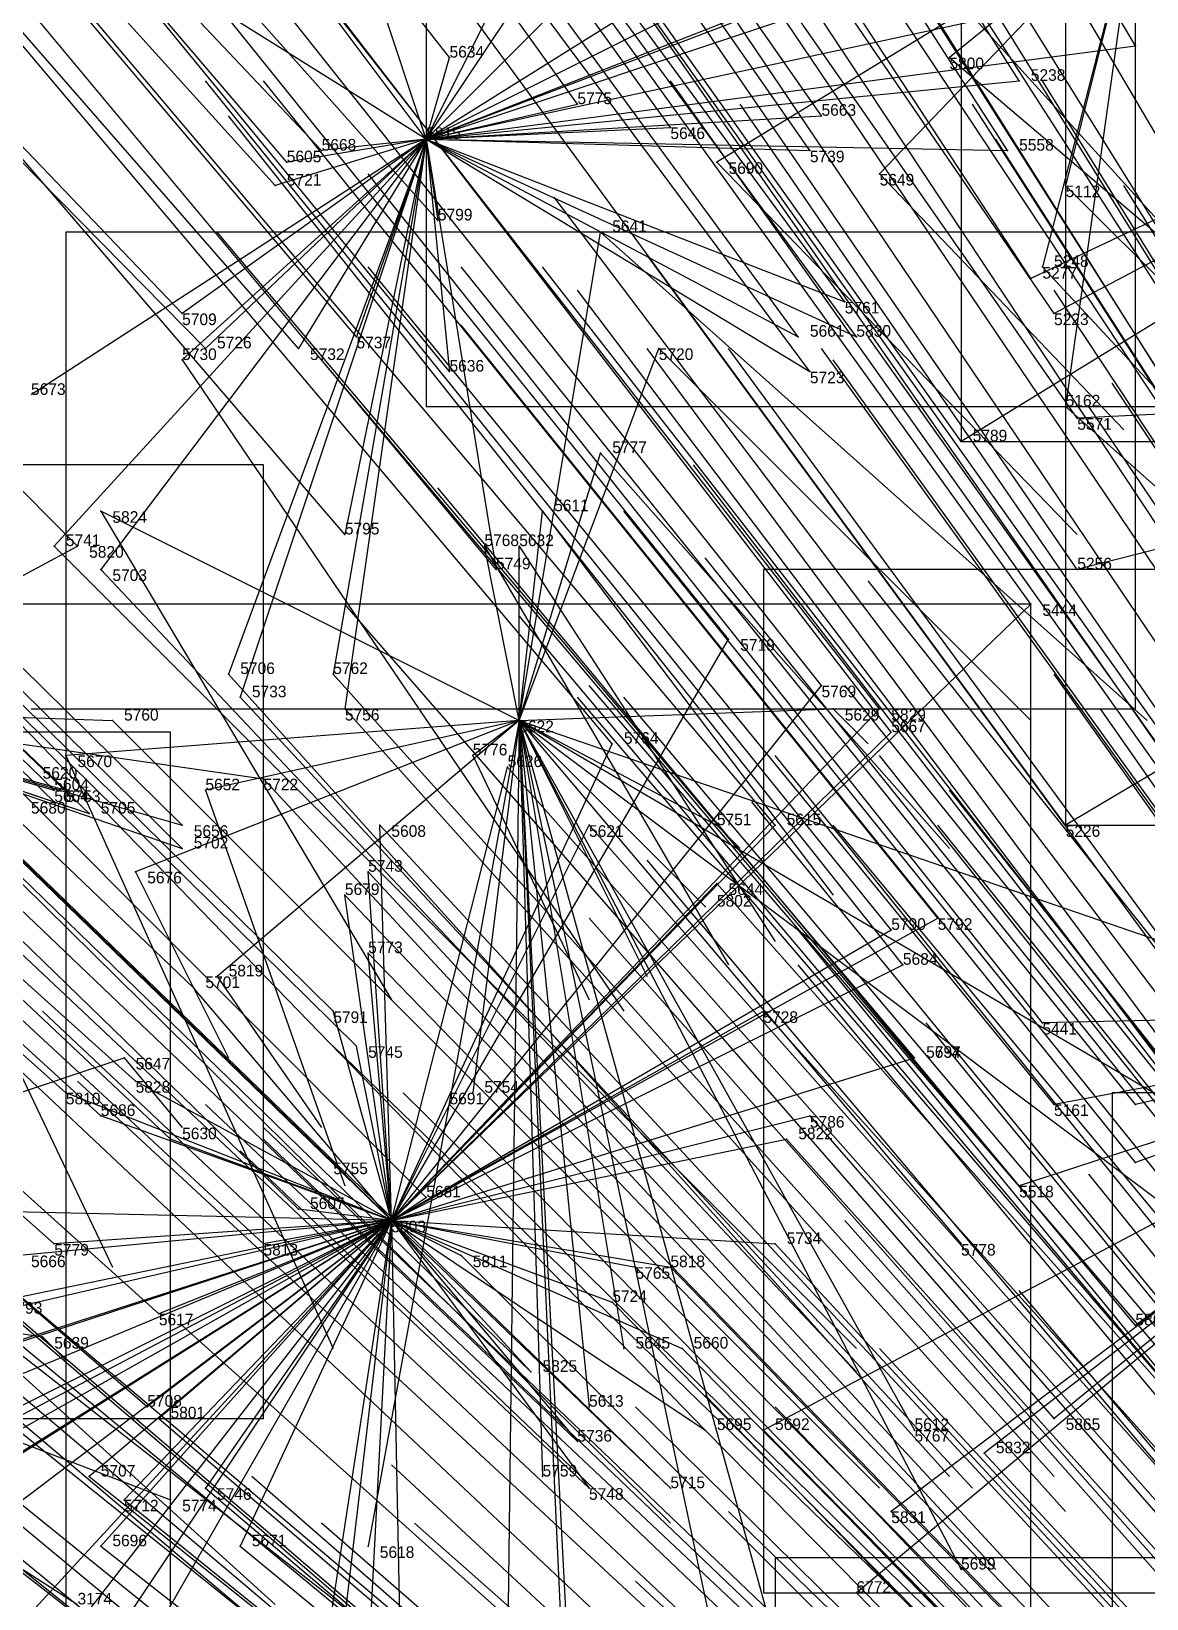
# Model space of a CAD drawing. Extents: x -0.5 to 0.59, y -0.5 to 0.59.
# Drawn here: x -0.329 to -0.233, y 0.2555 to 0.3903 of the extents above; entities that cross this region are included whole.
import ezdxf

# ---------------------------------------------------------------- set-up
doc = ezdxf.new("R2010")
doc.units = 0
for name, color, linetype in [('Clients', 3, 'CONTINUOUS'), ('Facilities', 3, 'CONTINUOUS'), ('Facilities_lines', 3, 'CONTINUOUS'), ('Min_max_boxes', 1, 'CONTINUOUS'), ('Normals', 1, 'CONTINUOUS'), ('Source_points', 5, 'CONTINUOUS'), ('Text', 3, 'CONTINUOUS')]:
    doc.layers.add(name, color=color, linetype=linetype)

msp = doc.modelspace()

# ---------------------------------------------------------------- linework, layer by layer
at = {"layer": 'Clients', "color": 5}
for p in [(-0.234, 0.389, -1.135), (-0.293, 0.388, -1.216), (-0.25, 0.388, -1.25), (-0.244, 0.386, -1.141), (-0.282, 0.384, -1.192), (-0.261, 0.383, -1.159), (-0.274, 0.382, -1.175), (-0.307, 0.379, -1.22), (-0.304, 0.38, -1.218), (-0.27, 0.379, -1.25), (-0.262, 0.38, -1.154), (-0.245, 0.38, -1.13), (-0.256, 0.378, -1.25), (-0.308, 0.377, -1.217), (-0.24, 0.377, -1.25), (-0.294, 0.374, -1.19), (-0.28, 0.373, -1.25), (-0.242, 0.37, -1.25), (-0.243, 0.369, -1.105), (-0.259, 0.367, -1.123), (-0.316, 0.366, -1.209), (-0.241, 0.366, -1.095), (-0.301, 0.364, -1.181), (-0.263, 0.364, -1.123), (-0.258, 0.364, -1.116), (-0.314, 0.363, -1.2), (-0.306, 0.363, -1.186), (-0.275, 0.363, -1.25), (-0.316, 0.362, -1.25), (-0.293, 0.361, -1.163), (-0.262, 0.361, -1.115), (-0.24, 0.358, -1.25), (-0.239, 0.357, -1.074), (-0.249, 0.355, -1.085), (-0.28, 0.354, -1.25), (-0.323, 0.349, -1.25), (-0.285, 0.349, -1.25), (-0.302, 0.347, -1.152), (-0.327, 0.346, -1.19), (-0.325, 0.346, -1.186), (-0.29, 0.346, -1.25), (-0.287, 0.346, -1.25), (-0.323, 0.344, -1.179), (-0.289, 0.344, -1.125), (-0.239, 0.344, -1.048), (-0.243, 0.341, -1.046), (-0.269, 0.338, -1.079), (-0.312, 0.335, -1.145), (-0.303, 0.335, -1.13), (-0.311, 0.333, -1.139), (-0.261, 0.334, -1.059), (-0.302, 0.332, -1.123), (-0.26, 0.332, -1.25), (-0.256, 0.332, -1.047), (-0.322, 0.331, -1.155), (-0.279, 0.329, -1.079), (-0.255, 0.33, -1.044), (-0.326, 0.328, -1.25), (-0.291, 0.328, -1.25), (-0.288, 0.327, -1.091), (-0.327, 0.325, -1.154), (-0.326, 0.325, -1.151), (-0.314, 0.325, -1.25), (-0.309, 0.326, -1.123), (-0.327, 0.324, -1.152), (-0.324, 0.323, -1.144), (-0.316, 0.322, -1.127), (-0.299, 0.322, -1.098), (-0.281, 0.322, -1.068), (-0.27, 0.322, -1.25), (-0.265, 0.322, -1.042), (-0.24, 0.322, -1.004), (-0.316, 0.32, -1.125), (-0.32, 0.318, -1.25), (-0.3, 0.318, -1.093), (-0.27, 0.317, -1.041), (-0.302, 0.316, -1.094), (-0.271, 0.315, -1.25), (-0.251, 0.314, -1.005), (-0.255, 0.313, -1.01), (-0.3, 0.311, -1.082), (-0.254, 0.31, -1.003), (-0.313, 0.309, -1.25), (-0.315, 0.308, -1.101), (-0.303, 0.306, -1.077), (-0.266, 0.306, -1.014), (-0.242, 0.305, -0.974), (-0.321, 0.302, -1.25), (-0.301, 0.303, -1.067), (-0.253, 0.302, -0.985), (-0.253, 0.302, -0.985), (-0.32, 0.3, -1.096), (-0.326, 0.299, -1.106), (-0.293, 0.298, -1.046), (-0.291, 0.299, -1.25), (-0.241, 0.298, -0.958), (-0.234, 0.298, -0.946), (-0.323, 0.297, -1.098), (-0.262, 0.297, -0.991), (-0.317, 0.295, -1.083), (-0.264, 0.295, -0.99), (-0.303, 0.293, -1.054), (-0.234, 0.293, -0.937), (-0.295, 0.29, -1.035), (-0.244, 0.291, -0.95), (-0.306, 0.289, -1.052), (-0.327, 0.286, -1.086), (-0.309, 0.286, -1.053), (-0.265, 0.286, -0.975), (-0.249, 0.286, -1.25), (-0.292, 0.285, -1.019), (-0.277, 0.284, -0.992), (-0.274, 0.284, -0.987), (-0.279, 0.281, -0.991), (-0.318, 0.28, -1.059), (-0.234, 0.279, -0.912), (-0.328, 0.278, -1.25), (-0.278, 0.277, -1.25), (-0.273, 0.277, -0.972), (-0.286, 0.275, -0.992), (-0.319, 0.272, -1.049), (-0.318, 0.271, -1.045), (-0.281, 0.272, -1.25), (-0.241, 0.271, -0.906), (-0.271, 0.27, -0.956), (-0.266, 0.27, -0.947), (-0.253, 0.27, -1.25), (-0.253, 0.27, -1.25), (-0.282, 0.269, -0.975), (-0.247, 0.268, -0.912), (-0.324, 0.266, -1.047), (-0.285, 0.266, -1.25), (-0.314, 0.265, -1.026), (-0.281, 0.265, -0.966), (-0.274, 0.265, -0.954), (-0.321, 0.264, -1.039), (-0.317, 0.264, -1.25), (-0.255, 0.263, -0.916), (-0.323, 0.26, -1.037), (-0.311, 0.26, -1.014), (-0.3, 0.26, -1.25), (-0.249, 0.258, -1.25), (-0.258, 0.256, -0.909)]:
    msp.add_point(p, dxfattribs=at)
at = {"layer": 'Facilities', "color": 3}
for p in [(-0.295, 0.381, -1.205), (-0.287, 0.331, -1.25), (-0.298, 0.288, -1.036)]:
    msp.add_point(p, dxfattribs=at)
at = {"layer": 'Facilities_lines', "color": 3}
for p, q in [((-0.295, 0.381, -1.205), (-0.255, 0.406, -1.199)), ((-0.295, 0.381, -1.205), (-0.239, 0.403, -1.173)), ((-0.169, 0.404, -1.095), (-0.249, 0.355, -1.085)), ((-0.169, 0.404, -1.095), (-0.243, 0.369, -1.105)), ((-0.169, 0.404, -1.095), (-0.241, 0.366, -1.095)), ((-0.234, 0.401, -1.25), (-0.27, 0.379, -1.25)), ((-0.234, 0.401, -1.25), (-0.256, 0.378, -1.25)), ((-0.234, 0.401, -1.25), (-0.25, 0.388, -1.25)), ((-0.234, 0.401, -1.25), (-0.242, 0.37, -1.25)), ((-0.234, 0.401, -1.25), (-0.24, 0.377, -1.25)), ((-0.234, 0.401, -1.25), (-0.24, 0.358, -1.25)), ((-0.295, 0.381, -1.205), (-0.277, 0.399, -1.213)), ((-0.295, 0.381, -1.205), (-0.253, 0.397, -1.177)), ((-0.295, 0.381, -1.205), (-0.285, 0.396, -1.219)), ((-0.295, 0.381, -1.205), (-0.281, 0.395, -1.213)), ((-0.295, 0.381, -1.205), (-0.299, 0.393, -1.234)), ((-0.295, 0.381, -1.205), (-0.289, 0.393, -1.22)), ((-0.295, 0.381, -1.205), (-0.311, 0.391, -1.249)), ((-0.295, 0.381, -1.205), (-0.273, 0.392, -1.193)), ((-0.295, 0.381, -1.205), (-0.244, 0.392, -1.154)), ((-0.295, 0.381, -1.205), (-0.262, 0.392, -1.179)), ((-0.295, 0.381, -1.205), (-0.234, 0.389, -1.135)), ((-0.295, 0.381, -1.205), (-0.293, 0.388, -1.216)), ((-0.295, 0.381, -1.205), (-0.244, 0.386, -1.141)), ((-0.295, 0.381, -1.205), (-0.282, 0.384, -1.192)), ((-0.295, 0.381, -1.205), (-0.261, 0.383, -1.159)), ((-0.295, 0.381, -1.205), (-0.274, 0.382, -1.175)), ((-0.295, 0.381, -1.205), (-0.329, 0.359, -1.218)), ((-0.295, 0.381, -1.205), (-0.327, 0.346, -1.19)), ((-0.295, 0.381, -1.205), (-0.323, 0.344, -1.179)), ((-0.295, 0.381, -1.205), (-0.316, 0.362, -1.25)), ((-0.295, 0.381, -1.205), (-0.316, 0.366, -1.209)), ((-0.295, 0.381, -1.205), (-0.314, 0.363, -1.2)), ((-0.295, 0.381, -1.205), (-0.312, 0.335, -1.145)), ((-0.295, 0.381, -1.205), (-0.311, 0.333, -1.139)), ((-0.295, 0.381, -1.205), (-0.308, 0.377, -1.217)), ((-0.295, 0.381, -1.205), (-0.307, 0.379, -1.22)), ((-0.295, 0.381, -1.205), (-0.306, 0.363, -1.186)), ((-0.295, 0.381, -1.205), (-0.304, 0.38, -1.218)), ((-0.295, 0.381, -1.205), (-0.303, 0.335, -1.13)), ((-0.295, 0.381, -1.205), (-0.302, 0.332, -1.123)), ((-0.295, 0.381, -1.205), (-0.302, 0.347, -1.152)), ((-0.295, 0.381, -1.205), (-0.301, 0.364, -1.181)), ((-0.295, 0.381, -1.205), (-0.293, 0.361, -1.163)), ((-0.295, 0.381, -1.205), (-0.263, 0.364, -1.123)), ((-0.295, 0.381, -1.205), (-0.262, 0.361, -1.115)), ((-0.295, 0.381, -1.205), (-0.262, 0.38, -1.154)), ((-0.295, 0.381, -1.205), (-0.289, 0.344, -1.125)), ((-0.295, 0.381, -1.205), (-0.259, 0.367, -1.123)), ((-0.295, 0.381, -1.205), (-0.245, 0.38, -1.13)), ((-0.295, 0.381, -1.205), (-0.294, 0.374, -1.19)), ((-0.295, 0.381, -1.205), (-0.258, 0.364, -1.116)), ((-0.287, 0.331, -1.25), (-0.28, 0.373, -1.25)), ((-0.287, 0.331, -1.25), (-0.275, 0.363, -1.25)), ((-0.176, 0.36, -1.003), (-0.24, 0.322, -1.004)), ((-0.176, 0.36, -1.003), (-0.239, 0.344, -1.048)), ((-0.176, 0.36, -1.003), (-0.239, 0.357, -1.074)), ((-0.287, 0.331, -1.25), (-0.28, 0.354, -1.25)), ((-0.287, 0.331, -1.25), (-0.323, 0.349, -1.25)), ((-0.287, 0.331, -1.25), (-0.285, 0.349, -1.25)), ((-0.351, 0.332, -1.207), (-0.325, 0.346, -1.186)), ((-0.287, 0.331, -1.25), (-0.29, 0.346, -1.25)), ((-0.287, 0.331, -1.25), (-0.287, 0.346, -1.25)), ((-0.298, 0.288, -1.036), (-0.243, 0.341, -1.046)), ((-0.298, 0.288, -1.036), (-0.269, 0.338, -1.079)), ((-0.298, 0.288, -1.036), (-0.261, 0.334, -1.059)), ((-0.351, 0.332, -1.207), (-0.327, 0.325, -1.154)), ((-0.351, 0.332, -1.207), (-0.316, 0.322, -1.127)), ((-0.351, 0.332, -1.207), (-0.327, 0.324, -1.152)), ((-0.351, 0.332, -1.207), (-0.324, 0.323, -1.144)), ((-0.351, 0.332, -1.207), (-0.316, 0.32, -1.125)), ((-0.351, 0.332, -1.207), (-0.309, 0.326, -1.123)), ((-0.351, 0.332, -1.207), (-0.326, 0.325, -1.151)), ((-0.351, 0.332, -1.207), (-0.322, 0.331, -1.155)), ((-0.298, 0.288, -1.036), (-0.256, 0.332, -1.047)), ((-0.287, 0.331, -1.25), (-0.26, 0.332, -1.25)), ((-0.287, 0.331, -1.25), (-0.326, 0.328, -1.25)), ((-0.287, 0.331, -1.25), (-0.32, 0.318, -1.25)), ((-0.287, 0.331, -1.25), (-0.314, 0.325, -1.25)), ((-0.287, 0.331, -1.25), (-0.313, 0.309, -1.25)), ((-0.287, 0.331, -1.25), (-0.3, 0.26, -1.25)), ((-0.287, 0.331, -1.25), (-0.291, 0.299, -1.25)), ((-0.287, 0.331, -1.25), (-0.291, 0.328, -1.25)), ((-0.287, 0.331, -1.25), (-0.288, 0.251, -1.25)), ((-0.287, 0.331, -1.25), (-0.283, 0.254, -1.25)), ((-0.287, 0.331, -1.25), (-0.283, 0.244, -1.25)), ((-0.287, 0.331, -1.25), (-0.281, 0.272, -1.25)), ((-0.287, 0.331, -1.25), (-0.269, 0.246, -1.25)), ((-0.287, 0.331, -1.25), (-0.262, 0.241, -1.25)), ((-0.287, 0.331, -1.25), (-0.231, 0.289, -1.25)), ((-0.287, 0.331, -1.25), (-0.253, 0.27, -1.25)), ((-0.287, 0.331, -1.25), (-0.223, 0.309, -1.25)), ((-0.287, 0.331, -1.25), (-0.229, 0.297, -1.25)), ((-0.287, 0.331, -1.25), (-0.278, 0.277, -1.25)), ((-0.287, 0.331, -1.25), (-0.249, 0.258, -1.25)), ((-0.287, 0.331, -1.25), (-0.27, 0.322, -1.25)), ((-0.287, 0.331, -1.25), (-0.285, 0.266, -1.25)), ((-0.287, 0.331, -1.25), (-0.253, 0.27, -1.25)), ((-0.287, 0.331, -1.25), (-0.249, 0.286, -1.25)), ((-0.287, 0.331, -1.25), (-0.271, 0.315, -1.25)), ((-0.298, 0.288, -1.036), (-0.255, 0.33, -1.044)), ((-0.298, 0.288, -1.036), (-0.279, 0.329, -1.079)), ((-0.298, 0.288, -1.036), (-0.288, 0.327, -1.091)), ((-0.298, 0.288, -1.036), (-0.299, 0.322, -1.098)), ((-0.298, 0.288, -1.036), (-0.281, 0.322, -1.068)), ((-0.298, 0.288, -1.036), (-0.265, 0.322, -1.042)), ((-0.298, 0.288, -1.036), (-0.3, 0.318, -1.093)), ((-0.298, 0.288, -1.036), (-0.27, 0.317, -1.041)), ((-0.298, 0.288, -1.036), (-0.302, 0.316, -1.094)), ((-0.298, 0.288, -1.036), (-0.251, 0.314, -1.005)), ((-0.298, 0.288, -1.036), (-0.255, 0.313, -1.01)), ((-0.298, 0.288, -1.036), (-0.3, 0.311, -1.082)), ((-0.298, 0.288, -1.036), (-0.254, 0.31, -1.003)), ((-0.298, 0.288, -1.036), (-0.315, 0.308, -1.101)), ((-0.298, 0.288, -1.036), (-0.303, 0.306, -1.077)), ((-0.298, 0.288, -1.036), (-0.266, 0.306, -1.014)), ((-0.198, 0.306, -0.91), (-0.266, 0.27, -0.947)), ((-0.198, 0.306, -0.91), (-0.258, 0.256, -0.909)), ((-0.198, 0.306, -0.91), (-0.255, 0.263, -0.916)), ((-0.198, 0.306, -0.91), (-0.247, 0.268, -0.912)), ((-0.198, 0.306, -0.91), (-0.244, 0.291, -0.95)), ((-0.198, 0.306, -0.91), (-0.242, 0.305, -0.974)), ((-0.198, 0.306, -0.91), (-0.241, 0.298, -0.958)), ((-0.198, 0.306, -0.91), (-0.241, 0.271, -0.906)), ((-0.198, 0.306, -0.91), (-0.234, 0.298, -0.946)), ((-0.198, 0.306, -0.91), (-0.234, 0.293, -0.937)), ((-0.198, 0.306, -0.91), (-0.234, 0.279, -0.912)), ((-0.372, 0.285, -1.25), (-0.321, 0.302, -1.25)), ((-0.298, 0.288, -1.036), (-0.301, 0.303, -1.067)), ((-0.298, 0.288, -1.036), (-0.253, 0.302, -0.985)), ((-0.298, 0.288, -1.036), (-0.253, 0.302, -0.985)), ((-0.298, 0.288, -1.036), (-0.32, 0.3, -1.096)), ((-0.298, 0.288, -1.036), (-0.326, 0.299, -1.106)), ((-0.298, 0.288, -1.036), (-0.293, 0.298, -1.046)), ((-0.298, 0.288, -1.036), (-0.323, 0.297, -1.098)), ((-0.298, 0.288, -1.036), (-0.262, 0.297, -0.991)), ((-0.298, 0.288, -1.036), (-0.317, 0.295, -1.083)), ((-0.298, 0.288, -1.036), (-0.264, 0.295, -0.99)), ((-0.298, 0.288, -1.036), (-0.303, 0.293, -1.054)), ((-0.298, 0.288, -1.036), (-0.295, 0.29, -1.035)), ((-0.298, 0.288, -1.036), (-0.341, 0.289, -1.119)), ((-0.298, 0.288, -1.036), (-0.306, 0.289, -1.052)), ((-0.298, 0.288, -1.036), (-0.357, 0.269, -1.117)), ((-0.298, 0.288, -1.036), (-0.357, 0.257, -1.099)), ((-0.298, 0.288, -1.036), (-0.354, 0.253, -1.088)), ((-0.298, 0.288, -1.036), (-0.352, 0.254, -1.084)), ((-0.298, 0.288, -1.036), (-0.35, 0.262, -1.093)), ((-0.298, 0.288, -1.036), (-0.35, 0.271, -1.108)), ((-0.298, 0.288, -1.036), (-0.347, 0.225, -1.034)), ((-0.298, 0.288, -1.036), (-0.346, 0.261, -1.083)), ((-0.298, 0.288, -1.036), (-0.344, 0.238, -1.046)), ((-0.298, 0.288, -1.036), (-0.339, 0.271, -1.086)), ((-0.298, 0.288, -1.036), (-0.337, 0.279, -1.093)), ((-0.298, 0.288, -1.036), (-0.335, 0.26, -1.061)), ((-0.298, 0.288, -1.036), (-0.332, 0.281, -1.087)), ((-0.298, 0.288, -1.036), (-0.33, 0.285, -1.089)), ((-0.298, 0.288, -1.036), (-0.327, 0.286, -1.086)), ((-0.298, 0.288, -1.036), (-0.325, 0.241, -1.012)), ((-0.298, 0.288, -1.036), (-0.324, 0.266, -1.047)), ((-0.298, 0.288, -1.036), (-0.323, 0.26, -1.037)), ((-0.298, 0.288, -1.036), (-0.322, 0.252, -1.022)), ((-0.298, 0.288, -1.036), (-0.321, 0.264, -1.039)), ((-0.298, 0.288, -1.036), (-0.319, 0.272, -1.049)), ((-0.298, 0.288, -1.036), (-0.318, 0.28, -1.059)), ((-0.298, 0.288, -1.036), (-0.318, 0.271, -1.045)), ((-0.298, 0.288, -1.036), (-0.314, 0.265, -1.026)), ((-0.298, 0.288, -1.036), (-0.311, 0.26, -1.014)), ((-0.298, 0.288, -1.036), (-0.309, 0.286, -1.053)), ((-0.298, 0.288, -1.036), (-0.306, 0.236, -0.965)), ((-0.298, 0.288, -1.036), (-0.302, 0.254, -0.986)), ((-0.298, 0.288, -1.036), (-0.3, 0.25, -0.976)), ((-0.298, 0.288, -1.036), (-0.297, 0.24, -0.954)), ((-0.298, 0.288, -1.036), (-0.273, 0.277, -0.972)), ((-0.298, 0.288, -1.036), (-0.271, 0.27, -0.956)), ((-0.298, 0.288, -1.036), (-0.274, 0.265, -0.954)), ((-0.298, 0.288, -1.036), (-0.279, 0.281, -0.991)), ((-0.298, 0.288, -1.036), (-0.265, 0.286, -0.975)), ((-0.298, 0.288, -1.036), (-0.282, 0.269, -0.975)), ((-0.298, 0.288, -1.036), (-0.281, 0.265, -0.966)), ((-0.298, 0.288, -1.036), (-0.277, 0.284, -0.992)), ((-0.298, 0.288, -1.036), (-0.292, 0.285, -1.019)), ((-0.298, 0.288, -1.036), (-0.274, 0.284, -0.987)), ((-0.298, 0.288, -1.036), (-0.286, 0.275, -0.992)), ((-0.372, 0.285, -1.25), (-0.325, 0.255, -1.25)), ((-0.372, 0.285, -1.25), (-0.328, 0.278, -1.25)), ((-0.372, 0.285, -1.25), (-0.317, 0.264, -1.25))]:
    msp.add_line(p, q, dxfattribs=at)
at = {"layer": 'Min_max_boxes', "color": 1}
for p, q in [((-0.295, 0.441, -1.25), (-0.295, 0.358, -1.25)), ((-0.295, 0.441, -1.151), (-0.295, 0.358, -1.151)), ((-0.249, 0.438, -1.153), (-0.249, 0.355, -1.153)), ((-0.249, 0.438, -1.041), (-0.249, 0.355, -1.041)), ((-0.234, 0.332, -1.25), (-0.234, 0.406, -1.25)), ((-0.234, 0.332, -1.115), (-0.234, 0.406, -1.115)), ((-0.24, 0.397, -1.074), (-0.24, 0.322, -1.074)), ((-0.24, 0.397, -0.939), (-0.24, 0.322, -0.939)), ((-0.223, 0.373, -1.25), (-0.326, 0.373, -1.25)), ((-0.326, 0.373, -1.25), (-0.326, 0.241, -1.25)), ((-0.223, 0.373, -1.25), (-0.326, 0.373, -1.25)), ((-0.326, 0.373, -1.25), (-0.326, 0.241, -1.25)), ((-0.326, 0.373, -1.25), (-0.326, 0.373, -1.25)), ((-0.295, 0.358, -1.25), (-0.183, 0.358, -1.25)), ((-0.295, 0.358, -1.151), (-0.183, 0.358, -1.151)), ((-0.295, 0.358, -1.25), (-0.295, 0.358, -1.151)), ((-0.249, 0.355, -1.153), (-0.085, 0.355, -1.153)), ((-0.249, 0.355, -1.041), (-0.085, 0.355, -1.041)), ((-0.249, 0.355, -1.153), (-0.249, 0.355, -1.041)), ((-0.309, 0.353, -1.25), (-0.379, 0.353, -1.25)), ((-0.309, 0.353, -1.121), (-0.379, 0.353, -1.121)), ((-0.309, 0.271, -1.25), (-0.309, 0.353, -1.25)), ((-0.309, 0.271, -1.121), (-0.309, 0.353, -1.121)), ((-0.309, 0.353, -1.25), (-0.309, 0.353, -1.121)), ((-0.13, 0.344, -0.974), (-0.266, 0.344, -0.974)), ((-0.266, 0.344, -0.974), (-0.266, 0.256, -0.974)), ((-0.13, 0.344, -0.841), (-0.266, 0.344, -0.841)), ((-0.266, 0.344, -0.841), (-0.266, 0.256, -0.841)), ((-0.266, 0.344, -0.974), (-0.266, 0.344, -0.841)), ((-0.243, 0.341, -1.119), (-0.357, 0.341, -1.119)), ((-0.243, 0.341, -0.954), (-0.357, 0.341, -0.954)), ((-0.243, 0.225, -1.119), (-0.243, 0.341, -1.119)), ((-0.243, 0.225, -0.954), (-0.243, 0.341, -0.954)), ((-0.243, 0.341, -1.119), (-0.243, 0.341, -0.954)), ((-0.329, 0.332, -1.25), (-0.234, 0.332, -1.25)), ((-0.329, 0.332, -1.115), (-0.234, 0.332, -1.115)), ((-0.234, 0.332, -1.25), (-0.234, 0.332, -1.115)), ((-0.317, 0.33, -1.25), (-0.414, 0.33, -1.25)), ((-0.317, 0.33, -1.118), (-0.414, 0.33, -1.118)), ((-0.317, 0.216, -1.25), (-0.317, 0.33, -1.25)), ((-0.317, 0.216, -1.118), (-0.317, 0.33, -1.118)), ((-0.317, 0.33, -1.25), (-0.317, 0.33, -1.118)), ((-0.24, 0.322, -1.074), (-0.055, 0.322, -1.074)), ((-0.24, 0.322, -0.939), (-0.055, 0.322, -0.939)), ((-0.24, 0.322, -1.074), (-0.24, 0.322, -0.939)), ((-0.14, 0.299, -0.866), (-0.236, 0.299, -0.866)), ((-0.236, 0.299, -0.866), (-0.236, 0.201, -0.866)), ((-0.14, 0.299, -0.736), (-0.236, 0.299, -0.736)), ((-0.236, 0.299, -0.736), (-0.236, 0.201, -0.736)), ((-0.236, 0.299, -0.866), (-0.236, 0.299, -0.736)), ((-0.379, 0.271, -1.25), (-0.309, 0.271, -1.25)), ((-0.379, 0.271, -1.121), (-0.309, 0.271, -1.121)), ((-0.309, 0.271, -1.25), (-0.309, 0.271, -1.121)), ((-0.142, 0.259, -1.25), (-0.265, 0.259, -1.25)), ((-0.265, 0.259, -1.25), (-0.265, 0.073, -1.25)), ((-0.142, 0.259, -1.25), (-0.265, 0.259, -1.25)), ((-0.265, 0.259, -1.25), (-0.265, 0.073, -1.25)), ((-0.265, 0.259, -1.25), (-0.265, 0.259, -1.25)), ((-0.266, 0.256, -0.974), (-0.13, 0.256, -0.974)), ((-0.266, 0.256, -0.841), (-0.13, 0.256, -0.841)), ((-0.266, 0.256, -0.974), (-0.266, 0.256, -0.841))]:
    msp.add_line(p, q, dxfattribs=at)
at = {"layer": 'Normals', "color": 1}
for p, q in [((-0.234, 0.389, -1.135), (-0.281, 0.469, -1.098)), ((-0.293, 0.388, -1.216), (-0.354, 0.466, -1.228)), ((-0.282, 0.384, -1.192), (-0.34, 0.465, -1.181)), ((-0.244, 0.386, -1.141), (-0.294, 0.465, -1.105)), ((-0.295, 0.381, -1.205), (-0.355, 0.461, -1.201)), ((-0.232, 0.381, -1.116), (-0.279, 0.461, -1.078)), ((-0.261, 0.383, -1.159), (-0.314, 0.459, -1.121)), ((-0.274, 0.382, -1.175), (-0.328, 0.457, -1.138)), ((-0.245, 0.38, -1.13), (-0.295, 0.458, -1.093)), ((-0.262, 0.38, -1.154), (-0.315, 0.456, -1.116)), ((-0.307, 0.379, -1.22), (-0.371, 0.454, -1.238)), ((-0.304, 0.38, -1.218), (-0.372, 0.452, -1.237)), ((-0.308, 0.377, -1.217), (-0.374, 0.45, -1.232)), ((-0.23, 0.37, -1.089), (-0.279, 0.449, -1.051)), ((-0.294, 0.374, -1.19), (-0.36, 0.448, -1.175)), ((-0.243, 0.369, -1.105), (-0.294, 0.447, -1.068)), ((-0.259, 0.367, -1.123), (-0.314, 0.442, -1.085)), ((-0.241, 0.366, -1.095), (-0.293, 0.442, -1.058)), ((-0.232, 0.361, -1.074), (-0.282, 0.44, -1.036)), ((-0.316, 0.366, -1.209), (-0.385, 0.438, -1.216)), ((-0.263, 0.364, -1.123), (-0.318, 0.439, -1.086)), ((-0.258, 0.364, -1.116), (-0.313, 0.439, -1.079)), ((-0.314, 0.363, -1.2), (-0.384, 0.434, -1.196)), ((-0.306, 0.363, -1.186), (-0.368, 0.434, -1.153)), ((-0.301, 0.364, -1.181), (-0.361, 0.435, -1.144)), ((-0.262, 0.361, -1.115), (-0.317, 0.435, -1.078)), ((-0.293, 0.361, -1.163), (-0.352, 0.433, -1.125)), ((-0.239, 0.357, -1.074), (-0.292, 0.433, -1.037)), ((-0.249, 0.355, -1.085), (-0.303, 0.431, -1.048)), ((-0.239, 0.344, -1.048), (-0.292, 0.421, -1.011)), ((-0.302, 0.347, -1.152), (-0.363, 0.418, -1.114)), ((-0.227, 0.34, -1.022), (-0.278, 0.417, -0.984)), ((-0.289, 0.344, -1.125), (-0.349, 0.416, -1.087)), ((-0.243, 0.341, -1.046), (-0.297, 0.416, -1.009)), ((-0.325, 0.346, -1.186), (-0.393, 0.414, -1.161)), ((-0.269, 0.338, -1.079), (-0.327, 0.41, -1.042)), ((-0.261, 0.334, -1.059), (-0.319, 0.407, -1.022)), ((-0.256, 0.332, -1.047), (-0.313, 0.405, -1.01)), ((-0.212, 0.328, -0.975), (-0.263, 0.405, -0.939)), ((-0.255, 0.33, -1.044), (-0.312, 0.404, -1.007)), ((-0.225, 0.327, -0.993), (-0.277, 0.404, -0.956)), ((-0.205, 0.326, -0.963), (-0.255, 0.404, -0.926)), ((-0.279, 0.329, -1.079), (-0.339, 0.4, -1.042)), ((-0.228, 0.323, -0.989), (-0.281, 0.399, -0.952)), ((-0.202, 0.321, -0.949), (-0.251, 0.4, -0.911)), ((-0.24, 0.322, -1.004), (-0.295, 0.397, -0.967)), ((-0.224, 0.319, -0.974), (-0.278, 0.395, -0.938)), ((-0.205, 0.318, -0.945), (-0.254, 0.396, -0.908)), ((-0.252, 0.396, -1.25), (-0.223, 0.364, -1.16)), ((-0.214, 0.317, -0.956), (-0.266, 0.394, -0.919)), ((-0.265, 0.322, -1.042), (-0.325, 0.393, -1.006)), ((-0.327, 0.325, -1.154), (-0.394, 0.39, -1.117)), ((-0.327, 0.324, -1.152), (-0.394, 0.389, -1.115)), ((-0.326, 0.325, -1.151), (-0.393, 0.389, -1.115)), ((-0.324, 0.323, -1.144), (-0.391, 0.387, -1.107)), ((-0.316, 0.322, -1.127), (-0.382, 0.387, -1.089)), ((-0.25, 0.388, -1.25), (-0.23, 0.371, -1.154)), ((-0.255, 0.313, -1.01), (-0.314, 0.386, -0.974)), ((-0.251, 0.314, -1.005), (-0.309, 0.386, -0.968)), ((-0.22, 0.31, -0.952), (-0.274, 0.386, -0.915)), ((-0.193, 0.307, -0.908), (-0.242, 0.386, -0.871)), ((-0.316, 0.32, -1.125), (-0.382, 0.385, -1.087)), ((-0.254, 0.31, -1.003), (-0.312, 0.383, -0.966)), ((-0.215, 0.307, -0.938), (-0.268, 0.384, -0.9)), ((-0.198, 0.306, -0.91), (-0.248, 0.384, -0.874)), ((-0.196, 0.303, -0.902), (-0.246, 0.381, -0.865)), ((-0.27, 0.379, -1.25), (-0.239, 0.347, -1.16)), ((-0.242, 0.305, -0.974), (-0.3, 0.378, -0.937)), ((-0.256, 0.378, -1.25), (-0.235, 0.356, -1.155)), ((-0.228, 0.302, -0.945), (-0.284, 0.376, -0.908)), ((-0.24, 0.377, -1.25), (-0.226, 0.363, -1.152)), ((-0.186, 0.298, -0.879), (-0.235, 0.377, -0.841)), ((-0.315, 0.308, -1.101), (-0.382, 0.372, -1.064)), ((-0.253, 0.302, -0.985), (-0.313, 0.373, -0.948)), ((-0.253, 0.302, -0.985), (-0.313, 0.373, -0.948)), ((-0.28, 0.373, -1.25), (-0.233, 0.331, -1.172)), ((-0.303, 0.306, -1.077), (-0.369, 0.371, -1.04)), ((-0.221, 0.296, -0.925), (-0.276, 0.371, -0.888)), ((-0.241, 0.298, -0.958), (-0.3, 0.37, -0.921)), ((-0.234, 0.298, -0.946), (-0.292, 0.37, -0.909)), ((-0.228, 0.297, -0.935), (-0.285, 0.37, -0.898)), ((-0.242, 0.37, -1.25), (-0.229, 0.356, -1.152)), ((-0.301, 0.303, -1.067), (-0.367, 0.368, -1.029)), ((-0.226, 0.294, -0.927), (-0.282, 0.368, -0.89)), ((-0.19, 0.291, -0.869), (-0.241, 0.368, -0.832)), ((-0.234, 0.293, -0.937), (-0.292, 0.365, -0.9)), ((-0.203, 0.288, -0.881), (-0.257, 0.364, -0.845)), ((-0.221, 0.289, -0.91), (-0.276, 0.363, -0.872)), ((-0.275, 0.363, -1.25), (-0.243, 0.331, -1.161)), ((-0.214, 0.288, -0.898), (-0.269, 0.363, -0.861)), ((-0.207, 0.288, -0.887), (-0.261, 0.363, -0.85)), ((-0.32, 0.3, -1.096), (-0.389, 0.362, -1.06)), ((-0.316, 0.362, -1.25), (-0.278, 0.306, -1.177)), ((-0.244, 0.291, -0.95), (-0.304, 0.362, -0.912)), ((-0.206, 0.287, -0.882), (-0.26, 0.362, -0.846)), ((-0.326, 0.299, -1.106), (-0.396, 0.361, -1.07)), ((-0.323, 0.297, -1.098), (-0.392, 0.36, -1.061)), ((-0.184, 0.282, -0.843), (-0.236, 0.36, -0.805)), ((-0.317, 0.295, -1.083), (-0.385, 0.359, -1.047)), ((-0.303, 0.293, -1.054), (-0.37, 0.358, -1.016)), ((-0.24, 0.358, -1.25), (-0.231, 0.35, -1.151)), ((-0.186, 0.281, -0.843), (-0.238, 0.358, -0.806)), ((-0.295, 0.29, -1.035), (-0.361, 0.356, -0.997)), ((-0.306, 0.289, -1.052), (-0.373, 0.354, -1.015)), ((-0.28, 0.354, -1.25), (-0.25, 0.32, -1.161)), ((-0.298, 0.288, -1.036), (-0.365, 0.353, -0.999)), ((-0.215, 0.279, -0.881), (-0.272, 0.353, -0.844)), ((-0.234, 0.279, -0.912), (-0.294, 0.351, -0.875)), ((-0.327, 0.286, -1.086), (-0.397, 0.348, -1.049)), ((-0.309, 0.286, -1.053), (-0.377, 0.349, -1.016)), ((-0.323, 0.349, -1.25), (-0.298, 0.307, -1.163)), ((-0.285, 0.349, -1.25), (-0.26, 0.316, -1.159)), ((-0.22, 0.277, -0.884), (-0.278, 0.349, -0.846)), ((-0.352, 0.347, -1.25), (-0.322, 0.284, -1.179)), ((-0.327, 0.346, -1.19), (-0.258, 0.277, -1.213)), ((-0.29, 0.346, -1.25), (-0.269, 0.31, -1.159)), ((-0.287, 0.346, -1.25), (-0.265, 0.312, -1.159)), ((-0.213, 0.273, -0.866), (-0.271, 0.345, -0.829)), ((-0.323, 0.344, -1.179), (-0.258, 0.275, -1.213)), ((-0.199, 0.27, -0.838), (-0.257, 0.343, -0.801)), ((-0.318, 0.28, -1.059), (-0.387, 0.342, -1.022)), ((-0.241, 0.271, -0.906), (-0.302, 0.341, -0.869)), ((-0.286, 0.275, -0.992), (-0.353, 0.34, -0.955)), ((-0.339, 0.34, -1.199), (-0.271, 0.27, -1.222)), ((-0.228, 0.27, -0.882), (-0.287, 0.34, -0.845)), ((-0.312, 0.335, -1.145), (-0.25, 0.266, -1.182)), ((-0.303, 0.335, -1.13), (-0.241, 0.266, -1.167)), ((-0.187, 0.259, -0.8), (-0.241, 0.335, -0.763)), ((-0.319, 0.272, -1.049), (-0.39, 0.333, -1.011)), ((-0.282, 0.269, -0.975), (-0.349, 0.333, -0.937)), ((-0.311, 0.333, -1.139), (-0.248, 0.265, -1.176)), ((-0.222, 0.263, -0.86), (-0.282, 0.333, -0.822)), ((-0.22, 0.263, -0.858), (-0.281, 0.334, -0.821)), ((-0.218, 0.262, -0.853), (-0.278, 0.333, -0.816)), ((-0.201, 0.262, -0.825), (-0.259, 0.334, -0.788)), ((-0.302, 0.332, -1.123), (-0.24, 0.263, -1.16)), ((-0.26, 0.332, -1.25), (-0.257, 0.329, -1.15)), ((-0.184, 0.256, -0.788), (-0.237, 0.332, -0.751)), ((-0.322, 0.331, -1.155), (-0.256, 0.265, -1.192)), ((-0.287, 0.331, -1.25), (-0.276, 0.309, -1.153)), ((-0.281, 0.265, -0.966), (-0.349, 0.329, -0.929)), ((-0.343, 0.33, -1.189), (-0.274, 0.262, -1.214)), ((-0.274, 0.265, -0.954), (-0.341, 0.33, -0.917)), ((-0.326, 0.328, -1.25), (-0.303, 0.277, -1.167)), ((-0.291, 0.328, -1.25), (-0.281, 0.307, -1.153)), ((-0.207, 0.256, -0.823), (-0.265, 0.328, -0.786)), ((-0.198, 0.255, -0.808), (-0.256, 0.328, -0.77)), ((-0.288, 0.327, -1.091), (-0.227, 0.258, -1.128)), ((-0.314, 0.325, -1.25), (-0.302, 0.291, -1.157)), ((-0.309, 0.326, -1.123), (-0.246, 0.258, -1.161)), ((-0.193, 0.253, -0.794), (-0.25, 0.325, -0.756)), ((-0.208, 0.252, -0.817), (-0.267, 0.324, -0.779)), ((-0.381, 0.321, -1.247), (-0.308, 0.255, -1.229)), ((-0.299, 0.322, -1.098), (-0.236, 0.254, -1.135)), ((-0.281, 0.322, -1.068), (-0.219, 0.252, -1.105)), ((-0.27, 0.322, -1.25), (-0.268, 0.32, -1.15)), ((-0.201, 0.251, -0.804), (-0.26, 0.322, -0.765)), ((-0.193, 0.25, -0.79), (-0.251, 0.322, -0.752)), ((-0.216, 0.248, -0.824), (-0.276, 0.319, -0.786)), ((-0.32, 0.318, -1.25), (-0.312, 0.302, -1.152)), ((-0.3, 0.318, -1.093), (-0.237, 0.25, -1.131)), ((-0.27, 0.317, -1.041), (-0.208, 0.247, -1.077)), ((-0.279, 0.253, -0.94), (-0.346, 0.316, -0.903)), ((-0.302, 0.316, -1.094), (-0.238, 0.249, -1.131)), ((-0.22, 0.245, -0.823), (-0.281, 0.314, -0.785)), ((-0.271, 0.315, -1.25), (-0.271, 0.315, -1.15)), ((-0.204, 0.241, -0.791), (-0.263, 0.313, -0.753)), ((-0.388, 0.31, -1.242), (-0.312, 0.247, -1.229)), ((-0.374, 0.311, -1.217), (-0.296, 0.25, -1.23)), ((-0.3, 0.311, -1.082), (-0.236, 0.245, -1.12)), ((-0.204, 0.239, -0.784), (-0.263, 0.31, -0.747)), ((-0.313, 0.309, -1.25), (-0.304, 0.296, -1.151)), ((-0.367, 0.308, -1.197), (-0.292, 0.246, -1.22)), ((-0.391, 0.307, -1.243), (-0.316, 0.247, -1.216)), ((-0.26, 0.242, -0.887), (-0.328, 0.306, -0.851)), ((-0.266, 0.306, -1.014), (-0.204, 0.237, -1.051)), ((-0.193, 0.233, -0.756), (-0.252, 0.305, -0.719)), ((-0.37, 0.302, -1.194), (-0.294, 0.241, -1.216)), ((-0.321, 0.302, -1.25), (-0.316, 0.296, -1.15)), ((-0.236, 0.238, -0.839), (-0.303, 0.303, -0.801)), ((-0.257, 0.237, -0.873), (-0.325, 0.3, -0.837)), ((-0.379, 0.299, -1.208), (-0.303, 0.237, -1.225)), ((-0.246, 0.234, -0.85), (-0.314, 0.298, -0.813)), ((-0.231, 0.234, -0.821), (-0.297, 0.299, -0.783)), ((-0.293, 0.298, -1.046), (-0.228, 0.232, -1.084)), ((-0.291, 0.299, -1.25), (-0.291, 0.299, -1.15)), ((-0.361, 0.297, -1.169), (-0.29, 0.237, -1.206)), ((-0.262, 0.297, -0.991), (-0.201, 0.227, -1.028)), ((-0.242, 0.232, -0.838), (-0.309, 0.296, -0.8)), ((-0.244, 0.23, -0.839), (-0.311, 0.294, -0.801)), ((-0.242, 0.231, -0.837), (-0.309, 0.295, -0.799)), ((-0.264, 0.295, -0.99), (-0.202, 0.226, -1.027)), ((-0.375, 0.293, -1.19), (-0.298, 0.233, -1.212)), ((-0.18, 0.22, -0.711), (-0.238, 0.292, -0.673)), ((-0.269, 0.23, -0.885), (-0.34, 0.29, -0.848)), ((-0.341, 0.289, -1.119), (-0.271, 0.229, -1.156)), ((-0.197, 0.218, -0.736), (-0.259, 0.288, -0.699)), ((-0.265, 0.286, -0.975), (-0.202, 0.218, -1.012)), ((-0.249, 0.286, -1.25), (-0.249, 0.286, -1.15)), ((-0.292, 0.285, -1.019), (-0.226, 0.219, -1.056)), ((-0.277, 0.284, -0.992), (-0.212, 0.218, -1.029)), ((-0.274, 0.284, -0.987), (-0.21, 0.218, -1.025)), ((-0.184, 0.211, -0.7), (-0.244, 0.282, -0.663)), ((-0.332, 0.281, -1.087), (-0.261, 0.22, -1.123)), ((-0.279, 0.281, -0.991), (-0.214, 0.215, -1.028)), ((-0.337, 0.279, -1.093), (-0.266, 0.219, -1.13)), ((-0.247, 0.217, -0.822), (-0.316, 0.279, -0.785)), ((-0.328, 0.278, -1.25), (-0.326, 0.276, -1.15)), ((-0.278, 0.277, -1.25), (-0.278, 0.277, -1.15)), ((-0.273, 0.277, -0.972), (-0.208, 0.211, -1.01)), ((-0.193, 0.209, -0.711), (-0.256, 0.277, -0.674)), ((-0.206, 0.206, -0.729), (-0.271, 0.273, -0.693)), ((-0.339, 0.271, -1.086), (-0.267, 0.213, -1.123)), ((-0.318, 0.271, -1.045), (-0.248, 0.211, -1.083)), ((-0.281, 0.272, -1.25), (-0.281, 0.272, -1.15)), ((-0.211, 0.207, -0.739), (-0.277, 0.272, -0.702)), ((-0.201, 0.205, -0.718), (-0.265, 0.272, -0.681)), ((-0.271, 0.27, -0.956), (-0.206, 0.204, -0.994)), ((-0.266, 0.27, -0.947), (-0.201, 0.204, -0.985)), ((-0.201, 0.203, -0.715), (-0.266, 0.27, -0.678)), ((-0.253, 0.27, -1.25), (-0.253, 0.27, -1.15)), ((-0.253, 0.27, -1.25), (-0.253, 0.27, -1.15)), ((-0.23, 0.204, -0.769), (-0.298, 0.267, -0.732)), ((-0.247, 0.268, -0.912), (-0.184, 0.2, -0.949)), ((-0.324, 0.266, -1.047), (-0.251, 0.208, -1.084)), ((-0.24, 0.205, -0.79), (-0.31, 0.266, -0.752)), ((-0.285, 0.266, -1.25), (-0.285, 0.266, -1.15)), ((-0.314, 0.265, -1.026), (-0.243, 0.205, -1.064)), ((-0.321, 0.264, -1.039), (-0.249, 0.206, -1.076)), ((-0.317, 0.264, -1.25), (-0.317, 0.264, -1.15)), ((-0.202, 0.198, -0.708), (-0.269, 0.263, -0.671)), ((-0.255, 0.263, -0.916), (-0.191, 0.196, -0.953)), ((-0.234, 0.201, -0.772), (-0.304, 0.262, -0.735)), ((-0.226, 0.2, -0.754), (-0.296, 0.262, -0.718)), ((-0.323, 0.26, -1.037), (-0.25, 0.203, -1.074)), ((-0.311, 0.26, -1.014), (-0.239, 0.201, -1.051)), ((-0.3, 0.26, -1.25), (-0.3, 0.26, -1.15)), ((-0.249, 0.258, -1.25), (-0.249, 0.258, -1.15)), ((-0.209, 0.194, -0.712), (-0.277, 0.257, -0.675)), ((-0.258, 0.256, -0.909), (-0.193, 0.19, -0.946))]:
    msp.add_line(p, q, dxfattribs=at)
at = {"layer": 'Source_points', "color": 5}
for p in [(-0.234, 0.389, -1.135), (-0.293, 0.388, -1.216), (-0.25, 0.388, -1.25), (-0.244, 0.386, -1.141), (-0.282, 0.384, -1.192), (-0.261, 0.383, -1.159), (-0.274, 0.382, -1.175), (-0.295, 0.381, -1.205), (-0.307, 0.379, -1.22), (-0.304, 0.38, -1.218), (-0.27, 0.379, -1.25), (-0.262, 0.38, -1.154), (-0.245, 0.38, -1.13), (-0.256, 0.378, -1.25), (-0.308, 0.377, -1.217), (-0.24, 0.377, -1.25), (-0.294, 0.374, -1.19), (-0.28, 0.373, -1.25), (-0.242, 0.37, -1.25), (-0.243, 0.369, -1.105), (-0.259, 0.367, -1.123), (-0.316, 0.366, -1.209), (-0.241, 0.366, -1.095), (-0.301, 0.364, -1.181), (-0.263, 0.364, -1.123), (-0.258, 0.364, -1.116), (-0.314, 0.363, -1.2), (-0.306, 0.363, -1.186), (-0.275, 0.363, -1.25), (-0.316, 0.362, -1.25), (-0.293, 0.361, -1.163), (-0.262, 0.361, -1.115), (-0.24, 0.358, -1.25), (-0.239, 0.357, -1.074), (-0.249, 0.355, -1.085), (-0.28, 0.354, -1.25), (-0.323, 0.349, -1.25), (-0.285, 0.349, -1.25), (-0.302, 0.347, -1.152), (-0.327, 0.346, -1.19), (-0.325, 0.346, -1.186), (-0.29, 0.346, -1.25), (-0.287, 0.346, -1.25), (-0.323, 0.344, -1.179), (-0.289, 0.344, -1.125), (-0.239, 0.344, -1.048), (-0.243, 0.341, -1.046), (-0.269, 0.338, -1.079), (-0.312, 0.335, -1.145), (-0.303, 0.335, -1.13), (-0.311, 0.333, -1.139), (-0.261, 0.334, -1.059), (-0.302, 0.332, -1.123), (-0.26, 0.332, -1.25), (-0.256, 0.332, -1.047), (-0.322, 0.331, -1.155), (-0.287, 0.331, -1.25), (-0.279, 0.329, -1.079), (-0.255, 0.33, -1.044), (-0.326, 0.328, -1.25), (-0.291, 0.328, -1.25), (-0.288, 0.327, -1.091), (-0.327, 0.325, -1.154), (-0.326, 0.325, -1.151), (-0.314, 0.325, -1.25), (-0.309, 0.326, -1.123), (-0.327, 0.324, -1.152), (-0.324, 0.323, -1.144), (-0.316, 0.322, -1.127), (-0.299, 0.322, -1.098), (-0.281, 0.322, -1.068), (-0.27, 0.322, -1.25), (-0.265, 0.322, -1.042), (-0.24, 0.322, -1.004), (-0.316, 0.32, -1.125), (-0.32, 0.318, -1.25), (-0.3, 0.318, -1.093), (-0.27, 0.317, -1.041), (-0.302, 0.316, -1.094), (-0.271, 0.315, -1.25), (-0.251, 0.314, -1.005), (-0.255, 0.313, -1.01), (-0.3, 0.311, -1.082), (-0.254, 0.31, -1.003), (-0.313, 0.309, -1.25), (-0.315, 0.308, -1.101), (-0.303, 0.306, -1.077), (-0.266, 0.306, -1.014), (-0.242, 0.305, -0.974), (-0.321, 0.302, -1.25), (-0.301, 0.303, -1.067), (-0.253, 0.302, -0.985), (-0.253, 0.302, -0.985), (-0.32, 0.3, -1.096), (-0.326, 0.299, -1.106), (-0.293, 0.298, -1.046), (-0.291, 0.299, -1.25), (-0.241, 0.298, -0.958), (-0.234, 0.298, -0.946), (-0.323, 0.297, -1.098), (-0.262, 0.297, -0.991), (-0.317, 0.295, -1.083), (-0.264, 0.295, -0.99), (-0.303, 0.293, -1.054), (-0.234, 0.293, -0.937), (-0.295, 0.29, -1.035), (-0.244, 0.291, -0.95), (-0.306, 0.289, -1.052), (-0.298, 0.288, -1.036), (-0.327, 0.286, -1.086), (-0.309, 0.286, -1.053), (-0.265, 0.286, -0.975), (-0.249, 0.286, -1.25), (-0.292, 0.285, -1.019), (-0.277, 0.284, -0.992), (-0.274, 0.284, -0.987), (-0.279, 0.281, -0.991), (-0.318, 0.28, -1.059), (-0.234, 0.279, -0.912), (-0.328, 0.278, -1.25), (-0.278, 0.277, -1.25), (-0.273, 0.277, -0.972), (-0.286, 0.275, -0.992), (-0.319, 0.272, -1.049), (-0.318, 0.271, -1.045), (-0.281, 0.272, -1.25), (-0.241, 0.271, -0.906), (-0.271, 0.27, -0.956), (-0.266, 0.27, -0.947), (-0.253, 0.27, -1.25), (-0.253, 0.27, -1.25), (-0.282, 0.269, -0.975), (-0.247, 0.268, -0.912), (-0.324, 0.266, -1.047), (-0.285, 0.266, -1.25), (-0.314, 0.265, -1.026), (-0.281, 0.265, -0.966), (-0.274, 0.265, -0.954), (-0.321, 0.264, -1.039), (-0.317, 0.264, -1.25), (-0.255, 0.263, -0.916), (-0.323, 0.26, -1.037), (-0.311, 0.26, -1.014), (-0.3, 0.26, -1.25), (-0.249, 0.258, -1.25), (-0.258, 0.256, -0.909)]:
    msp.add_point(p, dxfattribs=at)

# ---------------------------------------------------------------- texts
at = {"layer": 'Text', "color": 3}
for s, p in [('5634', (-0.293, 0.388, -1.216)), ('5800', (-0.25, 0.387, -1.25)), ('5238', (-0.243, 0.386, -1.141)), ('5775', (-0.282, 0.384, -1.192)), ('5663', (-0.261, 0.383, -1.159)), ('5815', (-0.295, 0.381, -1.205)), ('5646', (-0.274, 0.381, -1.175)), ('5668', (-0.304, 0.38, -1.218)), ('5558', (-0.244, 0.38, -1.13)), ('5605', (-0.307, 0.379, -1.22)), ('5690', (-0.269, 0.378, -1.25)), ('5739', (-0.262, 0.379, -1.154)), ('5721', (-0.307, 0.377, -1.217)), ('5649', (-0.256, 0.377, -1.25)), ('5112', (-0.24, 0.376, -1.25)), ('5799', (-0.294, 0.374, -1.19)), ('5641', (-0.279, 0.373, -1.25)), ('5248', (-0.241, 0.37, -1.25)), ('5277', (-0.242, 0.369, -1.105)), ('5761', (-0.259, 0.366, -1.123)), ('5709', (-0.316, 0.365, -1.209)), ('5223', (-0.241, 0.365, -1.095)), ('5726', (-0.313, 0.363, -1.2)), ('5737', (-0.301, 0.363, -1.181)), ('5661', (-0.262, 0.364, -1.123)), ('5830', (-0.258, 0.364, -1.116)), ('5730', (-0.316, 0.362, -1.25)), ('5732', (-0.305, 0.362, -1.186)), ('5720', (-0.275, 0.362, -1.25)), ('5636', (-0.293, 0.361, -1.163)), ('5673', (-0.329, 0.359, -1.218)), ('5723', (-0.262, 0.36, -1.115)), ('5162', (-0.24, 0.358, -1.25)), ('5789', (-0.248, 0.355, -1.085)), ('5571', (-0.239, 0.356, -1.074)), ('5777', (-0.279, 0.354, -1.25)), ('5611', (-0.284, 0.349, -1.25)), ('5824', (-0.322, 0.348, -1.25)), ('5795', (-0.302, 0.347, -1.152)), ('5741', (-0.326, 0.346, -1.19)), ('5768', (-0.29, 0.346, -1.25)), ('5632', (-0.287, 0.346, -1.25)), ('5820', (-0.324, 0.345, -1.186)), ('5749', (-0.289, 0.344, -1.125)), ('5256', (-0.239, 0.344, -1.048)), ('5703', (-0.322, 0.343, -1.179)), ('5444', (-0.242, 0.34, -1.046)), ('5719', (-0.268, 0.337, -1.079)), ('5706', (-0.311, 0.335, -1.145)), ('5762', (-0.303, 0.335, -1.13)), ('5733', (-0.31, 0.333, -1.139)), ('5769', (-0.261, 0.333, -1.059)), ('5760', (-0.321, 0.331, -1.155)), ('5756', (-0.302, 0.331, -1.123)), ('5629', (-0.259, 0.331, -1.25)), ('5829', (-0.255, 0.331, -1.047)), ('5622', (-0.287, 0.33, -1.25)), ('5667', (-0.255, 0.33, -1.044)), ('5776', (-0.291, 0.328, -1.25)), ('5764', (-0.278, 0.329, -1.079)), ('5670', (-0.325, 0.327, -1.25)), ('5626', (-0.288, 0.327, -1.091)), ('5620', (-0.328, 0.326, -1.158)), ('5604', (-0.327, 0.325, -1.154)), ('5664', (-0.327, 0.324, -1.152)), ('5753', (-0.326, 0.324, -1.151)), ('5652', (-0.314, 0.325, -1.25)), ('5722', (-0.309, 0.325, -1.123)), ('5680', (-0.329, 0.323, -1.154)), ('5705', (-0.323, 0.323, -1.144)), ('5751', (-0.27, 0.322, -1.25)), ('5615', (-0.264, 0.322, -1.042)), ('5656', (-0.315, 0.321, -1.127)), ('5702', (-0.315, 0.32, -1.125)), ('5608', (-0.298, 0.321, -1.098)), ('5621', (-0.281, 0.321, -1.068)), ('5226', (-0.24, 0.321, -1.004)), ('5743', (-0.3, 0.318, -1.093)), ('5676', (-0.319, 0.317, -1.25)), ('5679', (-0.302, 0.316, -1.094)), ('5644', (-0.269, 0.316, -1.041)), ('5802', (-0.27, 0.315, -1.25)), ('5790', (-0.255, 0.313, -1.01)), ('5792', (-0.251, 0.313, -1.005)), ('5773', (-0.3, 0.311, -1.082)), ('5819', (-0.312, 0.309, -1.25)), ('5684', (-0.254, 0.31, -1.003)), ('5701', (-0.314, 0.308, -1.101)), ('5791', (-0.303, 0.305, -1.077)), ('5728', (-0.266, 0.305, -1.014)), ('5441', (-0.242, 0.304, -0.974)), ('5647', (-0.32, 0.301, -1.25)), ('5745', (-0.3, 0.302, -1.067)), ('5637', (-0.252, 0.302, -0.985)), ('5794', (-0.252, 0.302, -0.985)), ('5828', (-0.32, 0.299, -1.096)), ('5754', (-0.29, 0.299, -1.25)), ('5810', (-0.326, 0.298, -1.106)), ('5686', (-0.323, 0.297, -1.098)), ('5691', (-0.293, 0.298, -1.046)), ('5161', (-0.241, 0.297, -0.958)), ('5786', (-0.262, 0.296, -0.991)), ('5630', (-0.316, 0.295, -1.083)), ('5822', (-0.263, 0.295, -0.99)), ('5755', (-0.303, 0.292, -1.054)), ('5607', (-0.305, 0.289, -1.052)), ('5681', (-0.295, 0.29, -1.035)), ('5518', (-0.244, 0.29, -0.95)), ('5803', (-0.298, 0.287, -1.036)), ('5779', (-0.327, 0.285, -1.086)), ('5813', (-0.309, 0.285, -1.053)), ('5734', (-0.264, 0.286, -0.975)), ('5778', (-0.249, 0.285, -1.25)), ('5666', (-0.329, 0.284, -1.089)), ('5811', (-0.291, 0.284, -1.019)), ('5818', (-0.274, 0.284, -0.987)), ('5765', (-0.277, 0.283, -0.992)), ('5724', (-0.279, 0.281, -0.991)), ('5793', (-0.331, 0.28, -1.087)), ('5617', (-0.318, 0.279, -1.059)), ('5869', (-0.234, 0.279, -0.912)), ('5639', (-0.327, 0.277, -1.25)), ('5645', (-0.277, 0.277, -1.25)), ('5660', (-0.272, 0.277, -0.972)), ('5825', (-0.285, 0.275, -0.992)), ('5708', (-0.319, 0.272, -1.049)), ('5613', (-0.281, 0.272, -1.25)), ('5801', (-0.317, 0.271, -1.045)), ('5695', (-0.27, 0.27, -0.956)), ('5692', (-0.265, 0.27, -0.947)), ('5612', (-0.253, 0.27, -1.25)), ('5865', (-0.24, 0.27, -0.906)), ('5736', (-0.282, 0.269, -0.975)), ('5767', (-0.253, 0.269, -1.25)), ('5832', (-0.246, 0.268, -0.912)), ('5707', (-0.323, 0.266, -1.047)), ('5759', (-0.285, 0.266, -1.25)), ('5715', (-0.274, 0.265, -0.954)), ('5746', (-0.313, 0.264, -1.026)), ('5748', (-0.281, 0.264, -0.966)), ('5712', (-0.321, 0.263, -1.039)), ('5774', (-0.316, 0.263, -1.25)), ('5831', (-0.255, 0.262, -0.916)), ('5696', (-0.322, 0.26, -1.037)), ('5671', (-0.31, 0.26, -1.014)), ('5618', (-0.299, 0.259, -1.25)), ('5699', (-0.249, 0.258, -1.25)), ('6772', (-0.258, 0.256, -0.909)), ('3174', (-0.325, 0.255, -1.25))]:
    msp.add_text(s, height=0.001, dxfattribs=at).set_placement(p)

doc.saveas('drawing.dxf')
